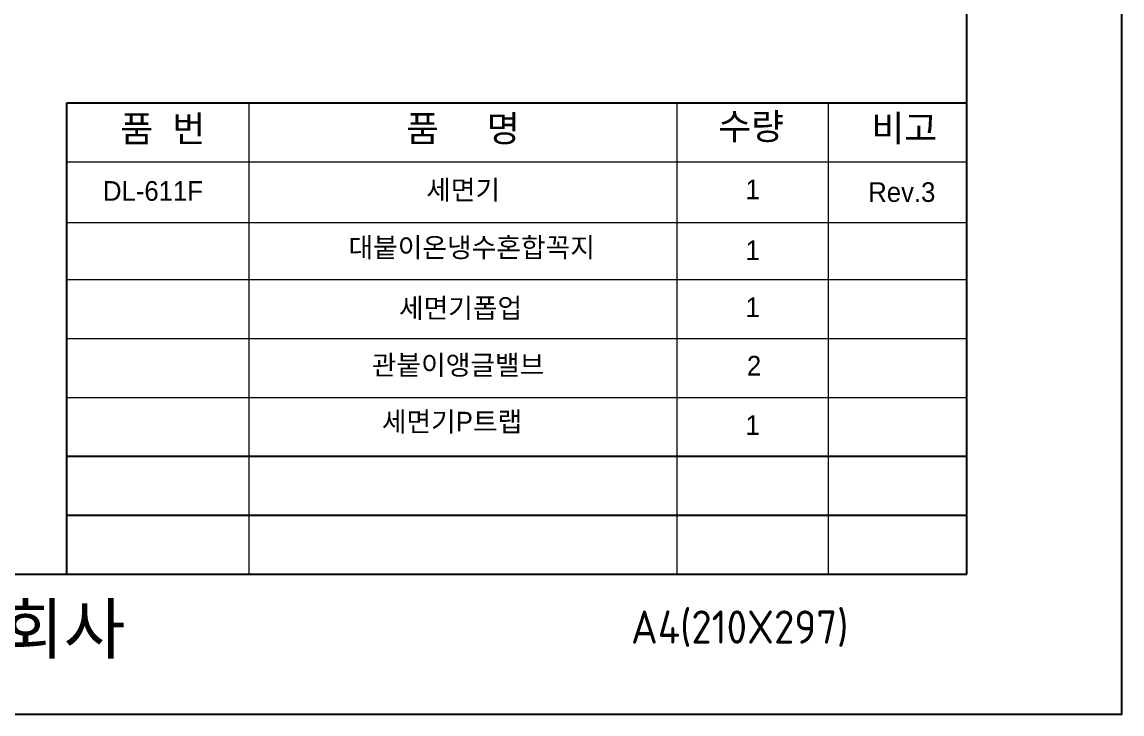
# Model space of a CAD drawing. Header units: millimetres. Extents: x 9401 to 11826, y -521 to 2909.
# Drawn here: x 10706 to 11826, y -521 to 184 of the extents above; entities that cross this region are included whole.
import ezdxf
from ezdxf.lldxf.tags import DXFTag

# ---------------------------------------------------------------- set-up
doc = ezdxf.new("R2010")
doc.units = ezdxf.units.MM
doc.header["$LTSCALE"] = 0.2
doc.layers.add('DIM', color=3, linetype='Continuous', lineweight=15)
doc.layers.add('LINE', color=7, linetype='Continuous', lineweight=25)
doc.layers.add('YA', color=7, linetype='Continuous')
doc.styles.get("Standard").update_dxf_attribs({"font": 'ISOCP.SHX', "bigfont": 'WHGTXT.SHX'})
doc.styles.add('스타일1', font='txt.shx', dxfattribs={"bigfont": 'ghs.shx'})
tags = doc.linetypes.add('Amconstr', pattern=[9999, 9999, 0]).pattern_tags.tags
tags[6:7] = [DXFTag(74, 4), DXFTag(75, 0), DXFTag(340, '0'), DXFTag(46, 1.0), DXFTag(50, 0.0), DXFTag(44, 0.0), DXFTag(45, 0.0)]
tags[4:5] = [DXFTag(74, 4), DXFTag(75, 0), DXFTag(340, '0'), DXFTag(46, 1.0), DXFTag(50, 0.0), DXFTag(44, 0.0), DXFTag(45, 0.0)]

msp = doc.modelspace()

# ---------------------------------------------------------------- linework, layer by layer
at = {"layer": 'DIM', "color": 0}
for p, q in [((10936.8, 101.2), (10936.8, -378.8)), ((11372.8, 101.2), (11372.8, -378.8)), ((11526.8, 101.2), (11526.8, -378.8)), ((10751.4, 41.2), (11667.9, 41.2)), ((10751.4, -20.6), (11667.9, -20.6)), ((10751.4, -78.8), (11667.9, -78.8)), ((10751.4, -138.8), (11667.9, -138.8)), ((10751.4, -198.8), (11667.9, -198.8))]:
    msp.add_line(p, q, dxfattribs=at)
at = {"layer": 'LINE', "linetype": 'Amconstr'}
for p, q in [((11667.9, -378.8), (11667.9, 2789.2)), ((10679.4, -378.8), (10751.4, -378.8))]:
    msp.add_line(p, q, dxfattribs=at)
at = {"layer": 'YA', "color": 7}
for p, q in [((10751.4, 101.2), (11667.9, 101.2)), ((10751.4, -378.8), (10751.4, 101.2)), ((10751.4, -258.8), (11667.9, -258.8)), ((10751.4, -318.8), (11667.9, -318.8)), ((10751.4, -378.8), (11667.9, -378.8))]:
    msp.add_line(p, q, dxfattribs=at)
at = {"layer": 'YA', "color": 0}
msp.add_lwpolyline([(9400.5, -521.3), (11826, -521.3), (11826, 2909.1), (9400.5, 2909.1)], close=True, dxfattribs=at)

# ---------------------------------------------------------------- texts
at = {"layer": 'DIM', "color": 0, "attachment_point": 1, "style": '스타일1'}
for s, insert, char_height in [('{\\fGulim|b0|i0|c129|p50;품  번}', (10805.8, 88.2), 26.746), ('{\\fGulim|b0|i0|c129|p50;품     명}', (11096.9, 88.4), 26.746), ('{\\fGulim|b0|i0|c129|p50;수량}', (11414.7, 90.6), 26.746), ('{\\fGulim|b0|i0|c129|p50;비고}', (11570.7, 88.7), 26.746), ('{\\fGulim|b0|i0|c129|p50;1\\P}', (11442.6, 23), 20), ('{\\fGulim|b0|i0|c129|p50;Rev.3\\P}', (11567.6, 20.3), 20), ('{\\fGulim|b0|i0|c129|p50;1\\P}', (11442.6, -38.9), 20), ('{\\fGulim|b0|i0|c129|p50;1\\P}', (11442.6, -97), 20), ('{\\fGulim|b0|i0|c129|p50;2\\P}', (11444, -156.5), 20), ('{\\fGulim|b0|i0|c129|p50;1\\P}', (11442.6, -217), 20)]:
    msp.add_mtext(s, dxfattribs=dict(at, insert=insert, char_height=char_height))
for s, insert, char_height, width in [('{\\fGulim|b0|i0|c129|p50;세면기}', (11117.4, 22.6), 20, 147), ('{\\fGulim|b0|i0|c129|p50;DL-611F}', (10788.2, 21.5), 20, 17), ('{\\fGulim|b0|i0|c129|p50;대붙이온냉수혼합꼭지}', (11038.2, -36.1), 20, 290), ('{\\fGulim|b0|i0|c129|p50;세면기폽업}', (11089.6, -97.8), 20, 315), ('{\\fGulim|b0|i0|c129|p50;관붙이앵글밸브}', (11062, -155.8), 20, 212), ('{\\fGulim|b0|i0|c129|p50;세면기P트랩}', (11072.2, -213.5), 20, 212), ('{\\fGulim|b0|i0|c129|p50;       대림통상주식회사\\P}', (10181.8, -409.6), 50, 1090)]:
    msp.add_mtext(s, dxfattribs=dict(at, insert=insert, char_height=char_height, width=width))
at = {"layer": 'YA', "color": 7}
msp.add_text('A4(210X297)', height=33.819, dxfattribs=at).set_placement((11325.9, -449.6))

doc.saveas('drawing.dxf')
